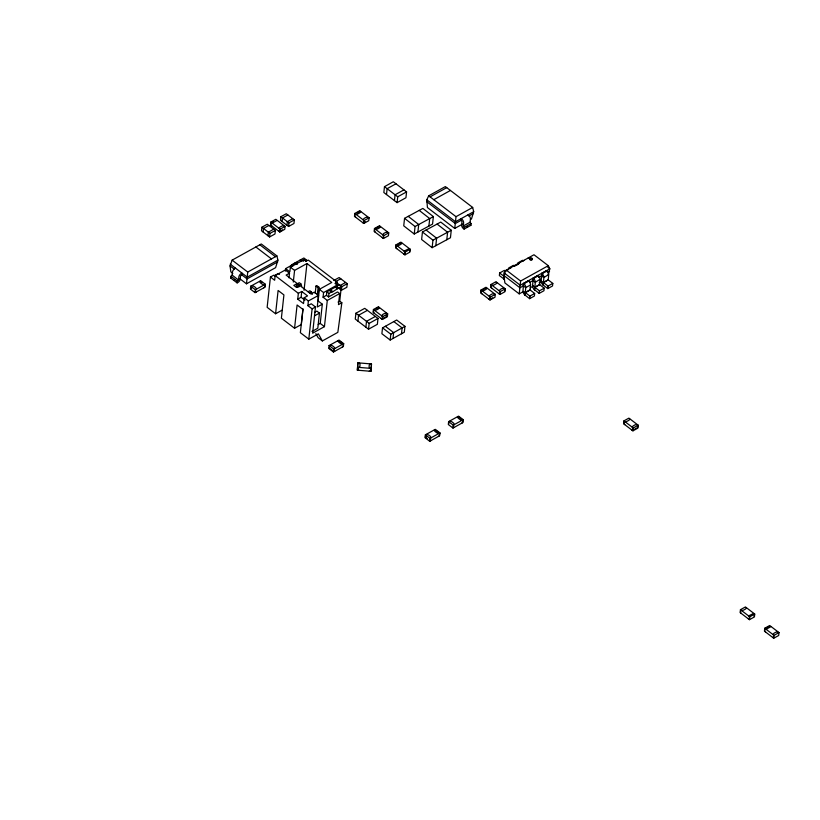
<?xml version="1.0" encoding="UTF-8"?>
<svg xmlns="http://www.w3.org/2000/svg" width="820" height="820" viewBox="0 0 820 820"><rect width="100%" height="100%" fill="white"/><g stroke="black" fill="none" stroke-linecap="round" stroke-linejoin="round"><path stroke-width="1.23" d="M357.346 370.179L357.889 362.829L371.481 363.957L371.265 368.416L370.947 371.306L357.346 370.179L357.889 362.829M359.047 370.312L357.807 369.892L357.92 367.657M370.947 371.306L371.481 363.957M235.545 268.191L234.674 268.693A3.126 1.609 -52.6 0 0 232.49 271.799L232.091 275.417L230.933 276.268L230.748 278.031L237.134 282.91L237.974 282.449A2.757 1.414 -52.6 0 0 240.219 278.995L240.567 275.889L241.736 274.833L241.931 273.07L241.059 273.572A3.126 1.609 -52.6 0 0 238.886 276.678L238.476 280.296L237.328 281.147L237.134 282.91M548.293 265.69L520.608 281.034L519.214 293.878L504.905 282.941L503.849 275.479L504.126 272.916L506.299 270.108L533.984 254.753L548.293 265.69L549.82 268.806L548.221 274.946M299.003 286.867L299.197 284.837L300.878 283.894L301.719 286.313M246.471 283.812L275.612 267.648L277.918 260.135L276.893 255.891L247.742 272.055L246.471 283.812L239.645 278.595M472.668 207.439L456.022 216.675L454.741 228.431L427.435 207.562L426.789 199.803L428.706 195.806L445.362 186.581L472.668 207.439L473.704 211.683L471.397 219.196M522.976 291.069L523.57 283.361L524.277 283.997A3.546 1.968 61 0 1 525.784 287.184L525.302 292.545L529.904 296.112L529.617 298.675L524.482 294.646A3.546 1.968 61 0 1 522.976 291.459L525.292 292.484L530.068 289.839L530.55 284.54A3.546 1.968 61 0 0 529.054 281.352L528.439 280.778L523.662 283.433L523.385 285.995L523.959 283.699L528.726 281.055M534.343 289.655L534.917 287.359L539.642 284.663L544.224 288.168L543.937 290.741L539.17 293.386L534.025 289.357A3.546 1.968 61 0 1 532.518 286.17L533.01 280.84L535.327 282.285L540.093 279.251A3.546 1.968 61 0 0 538.596 276.053L537.889 275.417M539.642 284.663L540.103 279.64M542.932 284.888L543.506 282.592L548.242 279.897L552.813 283.412L552.526 285.975L547.76 288.619L542.614 284.591A3.546 1.968 61 0 1 541.108 281.404L541.6 276.084L543.916 277.519L548.693 274.485A3.546 1.968 61 0 0 547.186 271.297L546.479 270.661M548.242 279.897L548.693 274.874M232.818 273.378L230.861 271.891L230.03 265.895L232.142 260.135L261.283 243.97L276.893 255.891M250.746 286.2L250.438 289.091L255.082 292.648L265.014 287.143L265.332 284.253L260.678 280.696L250.746 286.2L255.399 289.757L255.082 292.648M261.887 227.222L261.498 230.789L269.585 236.97L274.977 233.977L275.366 230.41L267.279 224.229L261.887 227.222L269.975 233.403L269.585 236.97M256.332 291.951L255.43 292.145L255.676 289.901C258.679 289.05 252.17 284.079 251.022 286.354L250.776 288.599L251.709 288.076M263.117 232.029L263.507 228.452L268.898 225.469M267.966 235.729L268.355 232.162L273.747 229.169M270.836 222.056L270.518 224.946L279.825 232.05L284.786 229.292L285.104 226.412L275.797 219.299L270.836 222.056L280.132 229.159L279.825 232.05M263.773 287.83L264.737 286.99L264.983 284.745C263.927 286.139 257.418 281.168 260.329 281.188L262.195 282.613M273.07 221.492L271.092 222.599L270.846 224.844L271.686 225.828M275.499 276.453L273.808 275.161L270.436 277.037L267.146 307.326L275.582 313.763L282.336 310.021M276.924 220.508L271.963 223.265L271.092 222.599M278.656 231.158L279.569 231.506L282.541 229.856M280.86 216.726L280.481 220.303L288.558 226.484L293.96 223.491L294.349 219.914L286.262 213.743L280.86 216.726L288.947 222.907L288.558 226.484M279.569 231.506L279.815 229.262C276.934 227.991 283.997 224.075 284.776 226.504M288.999 277.867L289.511 273.204L285.288 269.985L275.161 275.602L274.649 280.255L270.436 277.037M282.09 221.533L282.48 217.966L287.871 214.973M275.582 313.763L278.113 290.475L283.915 294.903L281.383 318.201L294.564 328.266L301.319 324.525L303.031 308.802M286.949 225.244L287.338 221.677L292.73 218.684M285.36 271.102L285.627 268.611L296.983 262.318M336.702 287.041L337.225 282.203L308.217 260.053L305.973 261.293L303.861 259.684L290.352 267.176L289.849 271.83L285.627 268.611M291.243 267.187L291.5 264.86L294.031 263.456L295.436 264.522M293.304 282.049L294.575 270.395L306.957 263.527L331.741 282.469L319.359 289.337L318.098 300.981L322.311 304.199L320.231 323.418L318.201 324.546M296.809 287.195L297.209 283.535L286.129 275.079L289.511 273.204M294.564 328.266L297.096 304.978L302.898 309.406L300.366 332.705L308.812 339.152L318.375 333.842L322.362 340.935L337.84 332.356L341.848 302.764L339.736 301.155L341.007 289.511L339.603 288.435M297.732 299.146L298.367 293.324L301.739 291.459L307.541 295.887L304.169 297.762L303.533 303.584L297.732 299.146L301.104 297.281L301.739 291.459M303.738 260.852L303.861 259.684M305.798 261.344L305.983 259.602L303.871 257.992L294.031 263.456M304.046 290.321L306.957 263.527M308.812 339.152L312.102 308.863L307.879 305.645L308.381 300.981L318.519 295.364L314.296 292.145L310.923 294.011L299.843 285.555L296.471 287.43L293.827 285.411L297.209 283.535M315.198 293.365L315.997 286.057L316.838 285.585L318.949 287.205L317.893 296.942M307.879 305.645L311.252 303.769L315.474 306.987L312.625 333.197L324.443 326.647L327.293 300.438L339.675 293.57L337.563 291.961L328.564 296.953L326.452 295.343L326.832 291.848L329.363 290.444L331.823 292.391L337.379 288.784L335.267 287.164L329.363 290.444M317.309 294.974L318.109 287.666L318.949 287.205M318.519 295.364L317.248 307.008L322.311 304.199M314.88 312.164L316.807 311.087L319.441 313.107L317.801 328.246L312.01 331.454M327.293 300.438L323.07 297.219L323.582 292.555L337.092 285.063L334.98 283.454L337.225 282.203M328.564 296.953L328.943 293.457L331.475 292.053M329.107 345.568L328.799 348.459L333.443 352.016L343.375 346.511L343.693 343.621L339.039 340.064L329.107 345.568L333.76 349.125L333.443 352.016M336.958 286.231L337.092 285.063M339.675 293.57L338.476 304.64L341.848 302.764M329.138 347.967L333.791 351.524L334.037 349.279C337.04 348.428 330.532 343.457 329.384 345.722M335.267 287.164L339.213 284.981L341.325 286.59L340.505 289.234L341.007 289.511M334.683 351.329L333.791 351.524M339.839 289.019L341.448 290.249L341.837 286.682L347.229 283.689L339.142 277.519L333.75 280.502M347.229 283.689L346.85 287.266L341.448 290.249M354.793 213.456L354.476 216.347L363.783 223.45L368.744 220.703L369.061 217.812L359.755 210.709L354.793 213.456L364.09 220.57L363.783 223.45M355.644 217.238L354.804 216.244L355.05 213.999C355.921 215.588 362.973 211.673 360.011 211.252L357.038 212.903M342.135 347.198L343.098 346.358L343.344 344.113L338.691 340.556C335.78 340.546 342.288 345.517 343.344 344.113M362.614 222.568L363.526 222.907L365.515 221.81M363.526 222.907L363.772 220.662C360.892 219.391 367.954 215.475 368.733 217.915M355.911 313.23L355.265 319.082L368.529 329.209L377.364 324.31L377.999 318.457L364.746 308.33L355.911 313.23L369.164 323.357L368.529 329.209M357.92 321.112L358.555 315.249L367.401 310.349M357.807 369.892L358.053 367.637C360.492 368.815 360.841 361.692 358.279 363.178M374.473 228.493L374.156 231.383L383.463 238.487L388.424 235.74L388.741 232.849L379.434 225.736L374.473 228.493L383.77 235.596L383.463 238.487M375.324 232.265L374.484 231.281L374.73 229.036C375.601 230.625 382.653 226.709 379.691 226.279L375.724 228.483M365.874 327.19L366.509 321.327L375.355 316.428M384.477 186.663L383.842 192.515L397.095 202.642L405.941 197.743L406.577 191.88L393.313 181.753L384.477 186.663L397.731 196.79L397.095 202.642M373.428 309.499L373.11 312.389L382.417 319.492L387.378 316.735L387.686 313.855L378.389 306.741L373.428 309.499L382.725 316.602L382.417 319.492M386.497 194.535L387.132 188.682L395.968 183.782M382.294 237.595L383.207 237.943L383.452 235.699C380.572 234.428 387.634 230.512 388.413 232.941M374.268 313.271L373.438 312.287L373.684 310.042C374.555 311.631 381.607 307.715 378.645 307.285L375.662 308.935M369.246 371.163L370.558 370.947L370.804 368.703C368.313 369.461 368.662 362.337 371.019 364.244M381.249 318.601L382.161 318.949L386.128 316.745M394.44 200.613L395.086 194.76L403.922 189.861M382.161 318.949L382.397 316.704C379.527 315.433 386.589 311.518 387.368 313.947M382.52 327.856L381.884 333.719L390.176 340.044L404.321 332.202L404.957 326.35L396.665 320.015L382.52 327.856L390.812 334.191L390.176 340.044M395.937 244.893L395.63 247.783L404.926 254.887L409.887 252.129L410.205 249.249L400.898 242.136L395.937 244.893L405.244 251.996L404.926 254.887M396.788 248.665L395.947 247.681L396.193 245.436C397.064 247.025 404.127 243.109 401.154 242.679L397.187 244.883M404.557 218.335L403.737 225.838L414.243 234.018L432.55 224.096L433.37 216.593L422.864 208.413L404.557 218.335L415.063 226.515L414.243 234.018M393.005 338.476L393.641 332.623L385.349 326.288M403.768 253.995L404.67 254.343L404.916 252.099L404.075 251.104L409.006 248.675M409.631 251.586L409.877 249.341M401.492 333.771L402.128 327.918L393.836 321.583M417.903 232.039L418.723 224.526L408.216 216.347M422.443 231.998L421.623 239.512L432.13 247.691L450.446 237.759L451.256 230.256L440.75 222.076L422.443 231.998L432.95 240.178L432.13 247.691M428.891 226.084L429.711 218.571L419.204 210.391M435.799 245.703L436.609 238.2L426.103 230.02M425.375 434.836L425.067 437.726L429.711 441.273L439.643 435.768L439.961 432.878L435.307 429.331L425.375 434.836L430.029 438.382L429.711 441.273M427.271 438.649L425.406 437.224L425.652 434.979C426.8 432.714 433.308 437.685 430.305 438.536L430.059 440.781L430.951 440.586M446.777 239.747L447.597 232.244L437.091 224.065M461.014 220.375L461.209 218.612L462.019 219.247A3.126 1.742 61 0 1 463.628 222.671L463.249 226.248L464.284 227.324L464.089 229.087L463.3 228.483A2.757 1.527 61 0 1 461.691 224.711L461.998 221.513L461.014 220.375L455.336 223.522L426.595 201.566M438.403 436.455L439.366 435.625L439.612 433.37L435.891 430.531M464.089 229.087L470.905 225.305L471.1 223.542L470.065 222.466L470.444 218.889A3.126 1.742 61 0 0 468.825 215.465L468.025 214.83M448.622 421.623L448.314 424.514L452.958 428.06L462.89 422.556L463.197 419.666L458.554 416.119L448.622 421.623L453.275 425.17L452.958 428.06M448.653 424.022L448.899 421.767C450.047 419.502 456.555 424.473 453.552 425.324L453.306 427.568L454.198 427.374M461.65 423.243L462.613 422.413L462.859 420.158L458.206 416.611C455.295 416.591 461.803 421.562 462.859 420.158M481.012 290.013L480.704 292.894L490.001 300.007L494.972 297.25L495.28 294.359L485.983 287.256L481.012 290.013L490.319 297.117L490.001 300.007M481.863 293.785L481.032 292.801L481.268 290.557C482.15 292.135 489.202 288.23 486.239 287.799L482.262 290.003M488.843 299.115L489.745 299.464L492.728 297.814M490.975 284.489L490.657 287.379L499.964 294.482L504.925 291.736L505.233 288.845L495.936 281.731L490.975 284.489L500.272 291.592L499.964 294.482M489.745 299.464L489.991 297.219C487.121 295.938 494.173 292.033 494.962 294.462M491.815 288.261L490.985 287.277L491.231 285.032C492.102 286.621 499.154 282.705 496.192 282.275M504.413 270.354L499.646 272.998L499.359 275.561L504.525 279.415M498.796 293.591L499.708 293.939L499.944 291.694C497.074 290.423 504.136 286.508 504.915 288.937L504.669 291.192M503.89 279.026L504.177 276.453L499.646 272.998M508.523 269.678L508.707 267.966L513.484 265.321M517.594 264.655L517.779 262.943L522.555 260.288M525.097 295.22L525.374 292.648L530.14 290.003L534.671 293.468L534.394 296.03L529.617 298.675M534.64 289.931L535.327 281.895A3.546 1.968 61 0 0 533.82 278.708L533.113 278.062L533 280.809M539.17 293.386L539.447 290.823L544.224 288.168M543.229 285.165L543.916 277.129A3.546 1.968 61 0 0 542.409 273.941L541.712 273.306L541.589 276.053M547.76 288.619L548.037 286.057L552.813 283.412M623.938 420.875L623.62 423.755L632.927 430.869L637.888 428.112L638.206 425.221L628.899 418.118L623.938 420.875L633.235 427.978L632.927 430.869M624.789 424.647L623.948 423.663L624.194 421.418C625.066 422.997 632.117 419.092 629.155 418.661M631.759 429.977L632.671 430.326L632.917 428.081C630.037 426.8 637.099 422.894 637.878 425.324L637.632 427.568L634.659 429.219M740.46 609.691L740.152 612.581L749.449 619.684L754.42 616.937L754.728 614.047L745.431 606.943L740.46 609.691L749.767 616.804L749.449 619.684M741.311 613.473L740.47 612.478L740.716 610.234C741.587 611.822 748.65 607.907 745.687 607.487M748.291 618.803L749.193 619.141L749.439 616.896L748.598 615.912L753.529 613.483M754.164 616.394L754.4 614.149M764.732 628.253L764.424 631.133L773.721 638.247L778.682 635.49L779 632.599L769.693 625.496L764.732 628.253L774.039 635.356L773.721 638.247M768.965 626.593L764.988 628.797L764.742 631.041L765.583 632.025M770.82 626.705L765.859 629.463L764.988 628.797M772.563 637.355L773.465 637.704L773.711 635.449C770.841 634.178 777.893 630.272 778.672 632.702M506.227 270.497A3.546 1.968 61 0 0 504.925 271.256L504.269 276.453M341.325 286.59L337.379 288.784M524.8 294.944L525.374 292.648M300.878 283.894L299.3 282.685L297.609 283.628L296.266 285.862L298.029 287.205M269.975 233.403L275.366 230.41M288.947 222.907L294.349 219.914M280.132 229.159L285.104 226.412M230.748 278.031L231.588 277.57M233.936 280.471L234.776 280.01M277.918 260.135L247.25 277.139L230.215 264.132M277.724 261.898L247.056 278.902L241.736 274.833M397.731 196.79L406.577 191.88M364.09 220.57L369.061 217.812M274.362 275.684L278.339 273.48L279.497 274.372M304.486 260.432L305.983 259.602M255.399 289.757L265.332 284.253M430.09 196.861L446.736 187.636M433.79 199.69L450.436 190.455M383.77 235.596L388.741 232.849M311.426 291.951L309.745 292.894L308.156 291.684L309.847 290.752L311.426 291.951L312.266 294.38M340.761 278.749L335.37 281.742L341.837 286.682M340.218 285.442L345.62 282.459M473.704 211.683L455.53 221.759L426.789 199.803M468.773 216.07L473.509 213.446M323.07 297.219L326.452 295.343M405.244 251.996L410.205 249.249M454.741 228.431L462.511 224.116M312.102 308.863L315.474 306.987M463.29 225.982L470.106 222.21M464.284 227.324L471.1 223.542M338.055 302.088L339.736 301.155M314.624 315.782L319.441 313.107M369.164 323.357L377.999 318.457M382.725 316.602L387.686 313.855M333.76 349.125L343.693 343.621M390.812 334.191L404.957 326.35M504.843 271.584L506.75 270.518M514.868 266.018L518.681 263.907M490.319 297.117L495.28 294.359M500.272 291.592L505.233 288.845M537.981 275.489L533.205 278.134L532.928 280.707L533.502 278.41L538.279 275.766M546.571 270.723L541.794 273.367L541.518 275.94L542.092 273.644L546.868 271M523.242 285.954L519.952 287.779L503.849 275.479M529.812 282.316L533.102 280.491M538.586 277.447L541.866 275.622M547.35 272.588L549.543 271.369M530.56 284.93L525.784 287.574L523.457 286.159M519.214 293.878L523.642 291.418M530.294 287.738L533.615 285.893M539.15 282.828L541.364 281.598M539.611 284.54L534.835 287.195L532.518 285.78M548.201 279.784L543.424 282.428L541.108 281.014M529.904 296.112L534.671 293.468M434.959 429.823C432.048 429.803 438.556 434.774 439.612 433.37M425.406 437.224L426.338 436.711M453.275 425.17L463.197 419.666M430.029 438.382L439.961 432.878M633.235 427.978L638.206 425.221M749.767 616.804L754.728 614.047M774.039 635.356L779 632.599M415.063 226.515L433.37 216.593M432.95 240.178L451.256 230.256M357.663 367.288L371.265 368.416M504.197 276.473L504.197 279.21M547.811 267.269L549.82 268.806L520.228 285.216L504.126 272.916M470.116 224.7L470.905 225.305M543.506 282.592L548.037 286.057M428.706 195.806L456.022 216.675M466.713 226.597L467.502 227.201M534.917 287.359L539.447 290.823M506.299 270.108L520.608 281.034M386.251 315.536L387.122 316.202M301.063 259.55L303.174 261.16M336.395 286.539L338.506 288.158M299.935 260.176L301.34 261.252M295.149 262.83L297.26 264.44M330.491 289.819L332.602 291.428M291.5 264.86L292.904 265.926M326.832 291.848L328.943 293.457M315.997 286.057L318.109 287.666M290.352 267.176L294.575 270.395M319.359 289.337L323.582 292.555M259.817 244.79L275.417 256.711M255.871 246.984L271.471 258.905M297.609 283.628L299.197 284.837M275.161 275.602L298.367 293.324M304.169 297.762L308.381 300.981M301.104 297.281L304.978 300.233M320.231 323.418L324.443 326.647M232.142 260.135L247.742 272.055M230.03 265.895L234.458 269.278M322.362 340.935L318.15 337.717L315.864 333.658M232.121 275.11L238.507 279.989M230.933 276.268L237.328 281.147M531.842 259.94A1.312 0.861 6.2 0 1 530.253 259.95M529.792 259.591A1.312 0.861 6.2 0 1 530.817 258.392A1.312 0.861 6.2 0 1 532.201 259.591M509.691 268.611A3.546 1.968 61 0 1 510.993 267.853M527.834 258.556A3.546 1.968 61 0 1 529.74 257.972M523.058 261.201A3.546 1.968 61 0 1 524.359 260.442M513.996 266.223A3.546 1.968 61 0 1 515.288 265.465M518.763 263.579A3.546 1.968 61 0 1 519.521 262.861M530.048 259.294A1.312 0.861 6.2 0 0 532.252 259.089A1.312 0.861 6.2 0 0 530.704 257.91A1.312 0.861 6.2 0 0 530.048 259.294"/></g></svg>
